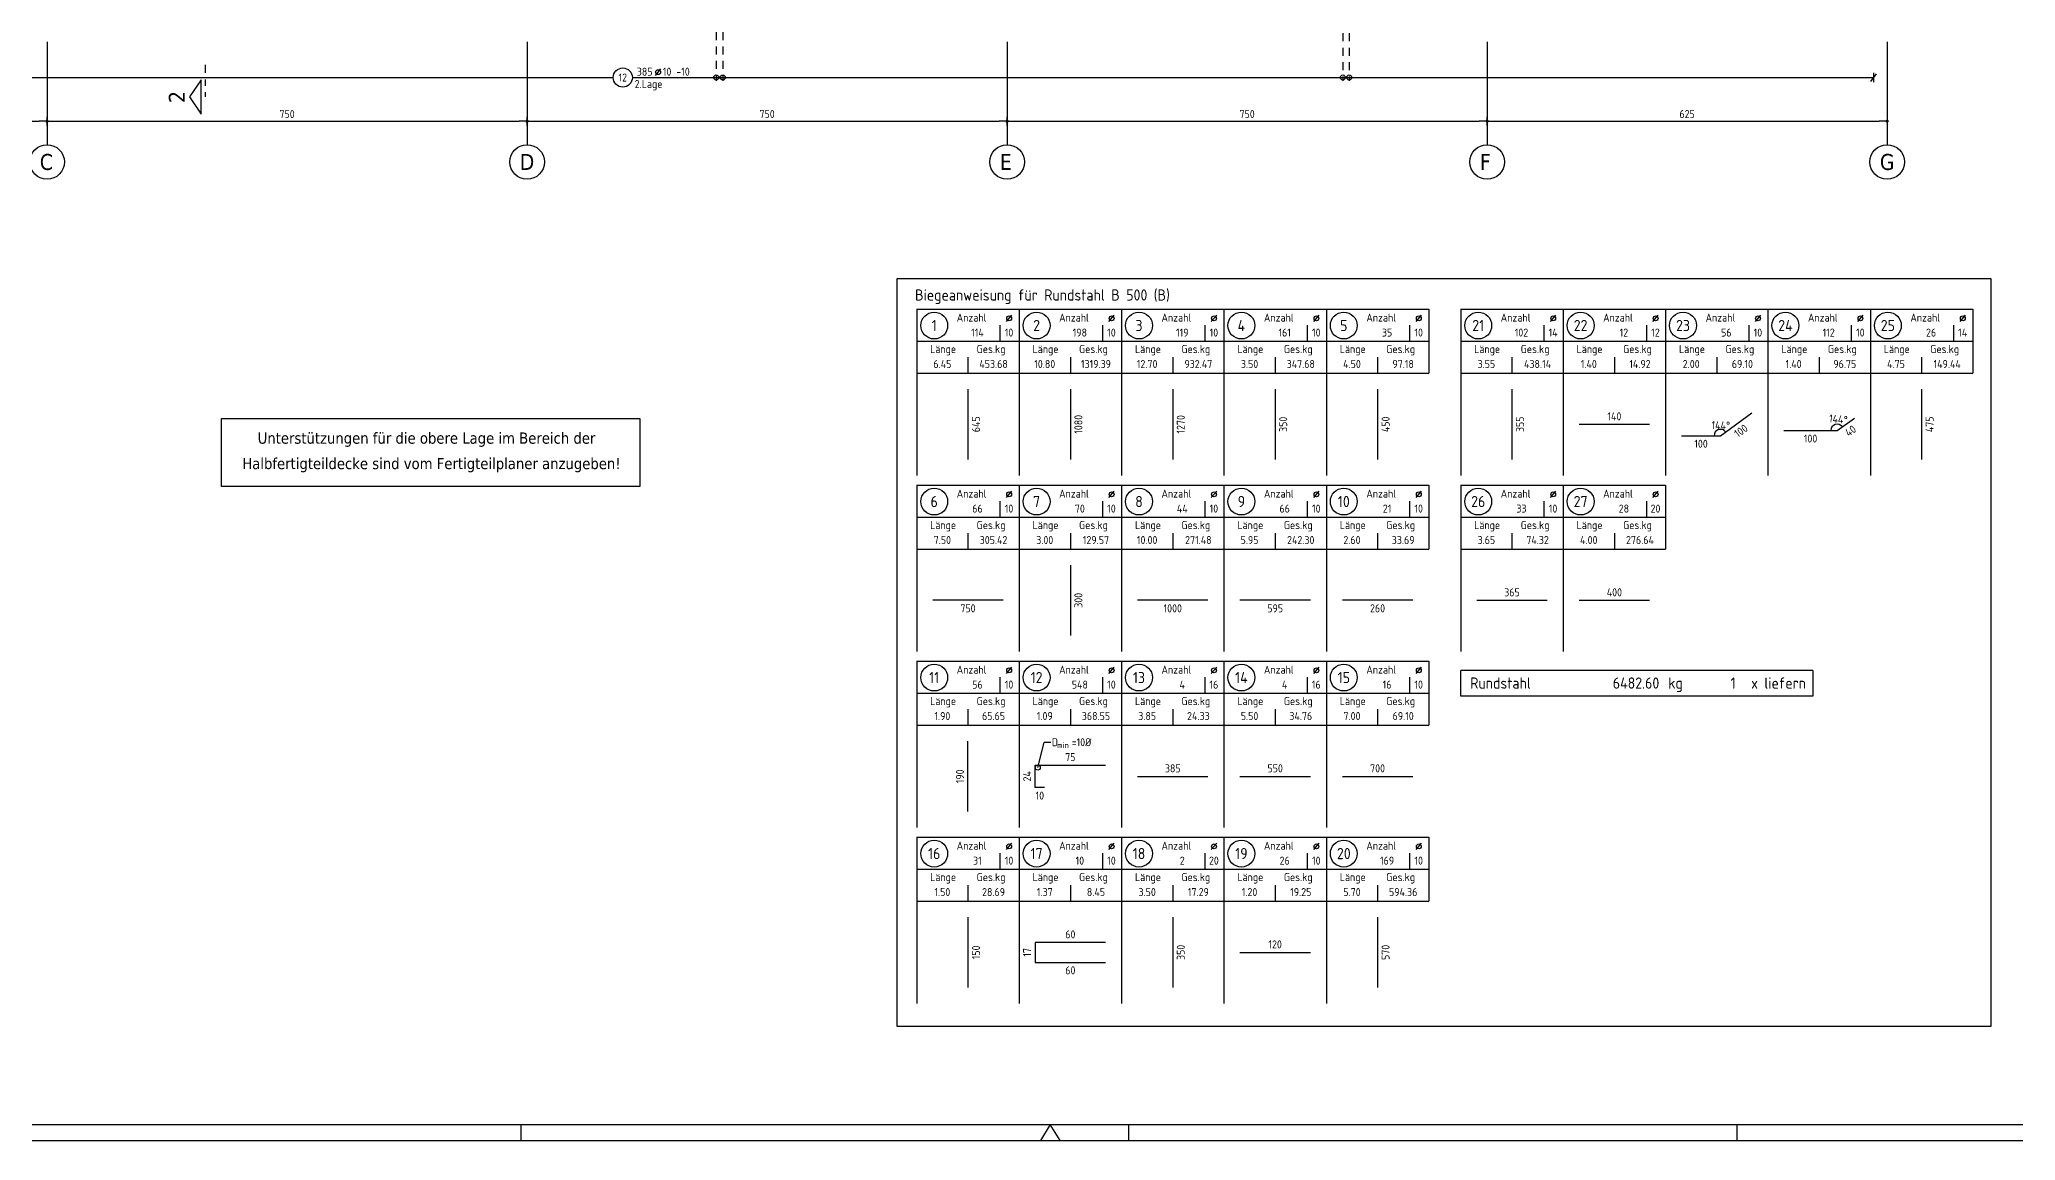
# Model space of a CAD drawing. Extents: x -4 to 87.4, y -7.1 to 49.1.
# Drawn here: x 19.92 to 50.79, y 0 to 17.2 of the extents above; entities that cross this region are included whole.
import ezdxf
from ezdxf.enums import TextEntityAlignment as Align

# ---------------------------------------------------------------- set-up
doc = ezdxf.new("R2010")
doc.units = 0
doc.header["$LTSCALE"] = 0.5
for name, pattern in [('AUSGEZOGEN', [1000.01, 1000, 0.01]), ('STRICHPUNKT2', [0.55, 0.25, -0.125, 0.05, -0.125]), ('VERDECKT', [0.375, 0.25, -0.125])]:
    doc.linetypes.add(name, pattern=pattern)
for name, color, linetype in [('ACHSEN', 7, 'Continuous'), ('BETON', 7, 'Continuous'), ('HILFE', 7, 'Continuous'), ('MASSE', 7, 'Continuous'), ('RAHMEN', 7, 'Continuous'), ('RND', 7, 'Continuous'), ('RND_BILD', 7, 'Continuous'), ('SCHNITTE', 7, 'Continuous'), ('SFP_Achsen', 7, 'Continuous'), ('TEXT', 7, 'Continuous')]:
    doc.layers.add(name, color=color, linetype=linetype)
doc.styles.add('helv', font='tahoma.ttf')
doc.styles.add('txt', font='isocp.shx')
doc.dimstyles.new('DOT_I', dxfattribs={"dimscale": 0.5, "dimtxt": 0.25, "dimasz": 0.25, "dimexe": 0.1, "dimexo": 0.3, "dimgap": 0.1, "dimtad": 1, "dimdec": 3, "dimzin": 3, "dimtxsty": 'txt', "dimblk": 'DOT', "dimblk1": 'DOT', "dimblk2": 'DOT', "dimsah": 1, "dimcen": 0.1, "dimse1": 1, "dimse2": 1, "dimazin": 0, "dimtfac": 1, "dimtdec": 4, "dimtix": 1, "dimtmove": 2, "dimatfit": 3, "dimfxl": 0, "dimtvp": 1, "dimtolj": 1, "dimtzin": 0, "dimarcsym": 0})

# ---------------------------------------------------------------- blocks, each defined once
blk = doc.blocks.new('lei_gre')
at = {"layer": 'RND', "color": 7, "linetype": 'Continuous'}
for p, q in [((-0.09, -0.12), (0.09, 0.12)), ((0, 0.15), (0, -0.15))]:
    blk.add_line(p, q, dxfattribs=at)
blk = doc.blocks.new('RND_LEI')
at = {"layer": 'RND', "color": 7, "linetype": 'Continuous'}
blk.add_line((1.022, 0.066), (1.19, 0.27), dxfattribs=at)
for centre, radius in [((0, 0), 0.3), ((1.106, 0.168), 0.075)]:
    blk.add_circle(centre, radius, dxfattribs=at)
at = {"layer": 'RND', "color": 7, "linetype": 'Continuous', "style": 'txt'}
blk.add_attdef('POSL', text='', height=0.25, dxfattribs=at).set_placement((0, 0), align=Align.MIDDLE)
blk.add_attdef('ANZ', text='', height=0.25, dxfattribs=at).set_placement((0.931, 0.057), align=Align.RIGHT)
for tag, p in [('DUM', (1.253, 0.057)), ('ABSTD', (1.674, 0.057)), ('POSTXT', (0.374, -0.327))]:
    blk.add_attdef(tag, p, '', height=0.25, dxfattribs=at)
blk = doc.blocks.new('DINA0')
at = {"color": 7, "linetype": 'Continuous'}
for p, q in [((59.45, 0.5), (59.14, 0)), ((59.76, 0), (59.45, 0.5))]:
    blk.add_line(p, q, dxfattribs=at)
at = {"layer": 'RAHMEN'}
blk.add_line((0, 0), (118.9, 0), dxfattribs=at)
at = {"layer": 'RAHMEN', "color": 5}
blk.add_line((2, 0.5), (118.4, 0.5), dxfattribs=at)
at = {"layer": 'RAHMEN', "color": 7}
for p, q in [((42.9, 0.5), (42.9, 0)), ((61.9, 0), (61.9, 0.5)), ((80.9, 0.5), (80.9, 0))]:
    blk.add_line(p, q, dxfattribs=at)
blk = doc.blocks.new('DOT')
at = {"layer": 'MASSE', "color": 7, "linetype": 'Continuous'}
for p, q in [((0, 0), (-1, 0)), ((0, 0.54), (0, -0.54))]:
    blk.add_line(p, q, dxfattribs=at)
at = {"layer": 'MASSE', "color": 7, "linetype": 'Continuous', "const_width": 0.2}
blk.add_lwpolyline([(-0.1, 0, 1), (0.1, 0, 1)], format="xyb", close=True, dxfattribs=at)
blk = doc.blocks.new('*D56')
at = {"layer": 'Defpoints', "color": 0, "linetype": 'AUSGEZOGEN', "transparency": 16777216}
for p in [(13.789, 15.924), (20.039, 15.924), (20.039, 15.924)]:
    blk.add_point(p, dxfattribs=at)
at = {"layer": 'MASSE', "color": 0, "linetype": 'AUSGEZOGEN', "lineweight": -2, "transparency": 16777216}
blk.add_line((13.914, 15.924), (19.914, 15.924), dxfattribs=at)
at = {"layer": 'MASSE', "color": 0, "linetype": 'AUSGEZOGEN', "lineweight": -2, "transparency": 16777216, "xscale": 0.125, "yscale": 0.125, "zscale": 0.125, "rotation": 180}
blk.add_blockref('DOT', (13.789, 15.924), dxfattribs=at)
at = {"layer": 'MASSE', "color": 0, "linetype": 'AUSGEZOGEN', "lineweight": -2, "transparency": 16777216, "xscale": 0.125, "yscale": 0.125, "zscale": 0.125}
blk.add_blockref('DOT', (20.039, 15.924), dxfattribs=at)
at = {"layer": 'MASSE', "color": 0, "linetype": 'AUSGEZOGEN', "transparency": 16777216, "insert": (16.914, 16.036), "char_height": 0.125, "attachment_point": 5, "style": 'txt'}
blk.add_mtext('\\A1;625', dxfattribs=at)
blk = doc.blocks.new('*D57')
at = {"layer": 'Defpoints', "color": 0, "linetype": 'AUSGEZOGEN', "transparency": 16777216}
for p in [(20.039, 15.924), (27.539, 15.924), (27.539, 15.924)]:
    blk.add_point(p, dxfattribs=at)
at = {"layer": 'MASSE', "color": 0, "linetype": 'AUSGEZOGEN', "lineweight": -2, "transparency": 16777216}
blk.add_line((20.164, 15.924), (27.414, 15.924), dxfattribs=at)
at = {"layer": 'MASSE', "color": 0, "linetype": 'AUSGEZOGEN', "lineweight": -2, "transparency": 16777216, "xscale": 0.125, "yscale": 0.125, "zscale": 0.125, "rotation": 180}
blk.add_blockref('DOT', (20.039, 15.924), dxfattribs=at)
at = {"layer": 'MASSE', "color": 0, "linetype": 'AUSGEZOGEN', "lineweight": -2, "transparency": 16777216, "xscale": 0.125, "yscale": 0.125, "zscale": 0.125}
blk.add_blockref('DOT', (27.539, 15.924), dxfattribs=at)
at = {"layer": 'MASSE', "color": 0, "linetype": 'AUSGEZOGEN', "transparency": 16777216, "insert": (23.789, 16.036), "char_height": 0.125, "attachment_point": 5, "style": 'txt'}
blk.add_mtext('\\A1;750', dxfattribs=at)
blk = doc.blocks.new('*D58')
at = {"layer": 'Defpoints', "color": 0, "linetype": 'AUSGEZOGEN', "transparency": 16777216}
for p in [(27.539, 15.924), (35.039, 15.924), (35.039, 15.924)]:
    blk.add_point(p, dxfattribs=at)
at = {"layer": 'MASSE', "color": 0, "linetype": 'AUSGEZOGEN', "lineweight": -2, "transparency": 16777216}
blk.add_line((27.664, 15.924), (34.914, 15.924), dxfattribs=at)
at = {"layer": 'MASSE', "color": 0, "linetype": 'AUSGEZOGEN', "lineweight": -2, "transparency": 16777216, "xscale": 0.125, "yscale": 0.125, "zscale": 0.125, "rotation": 180}
blk.add_blockref('DOT', (27.539, 15.924), dxfattribs=at)
at = {"layer": 'MASSE', "color": 0, "linetype": 'AUSGEZOGEN', "lineweight": -2, "transparency": 16777216, "xscale": 0.125, "yscale": 0.125, "zscale": 0.125}
blk.add_blockref('DOT', (35.039, 15.924), dxfattribs=at)
at = {"layer": 'MASSE', "color": 0, "linetype": 'AUSGEZOGEN', "transparency": 16777216, "insert": (31.289, 16.036), "char_height": 0.125, "attachment_point": 5, "style": 'txt'}
blk.add_mtext('\\A1;750', dxfattribs=at)
blk = doc.blocks.new('*D59')
at = {"layer": 'Defpoints', "color": 0, "linetype": 'AUSGEZOGEN', "transparency": 16777216}
for p in [(35.039, 15.924), (42.539, 15.924), (42.539, 15.924)]:
    blk.add_point(p, dxfattribs=at)
at = {"layer": 'MASSE', "color": 0, "linetype": 'AUSGEZOGEN', "lineweight": -2, "transparency": 16777216}
blk.add_line((35.164, 15.924), (42.414, 15.924), dxfattribs=at)
at = {"layer": 'MASSE', "color": 0, "linetype": 'AUSGEZOGEN', "lineweight": -2, "transparency": 16777216, "xscale": 0.125, "yscale": 0.125, "zscale": 0.125, "rotation": 180}
blk.add_blockref('DOT', (35.039, 15.924), dxfattribs=at)
at = {"layer": 'MASSE', "color": 0, "linetype": 'AUSGEZOGEN', "lineweight": -2, "transparency": 16777216, "xscale": 0.125, "yscale": 0.125, "zscale": 0.125}
blk.add_blockref('DOT', (42.539, 15.924), dxfattribs=at)
at = {"layer": 'MASSE', "color": 0, "linetype": 'AUSGEZOGEN', "transparency": 16777216, "insert": (38.789, 16.036), "char_height": 0.125, "attachment_point": 5, "style": 'txt'}
blk.add_mtext('\\A1;750', dxfattribs=at)
blk = doc.blocks.new('*D60')
at = {"layer": 'Defpoints', "color": 0, "linetype": 'AUSGEZOGEN', "transparency": 16777216}
for p in [(42.539, 15.924), (48.789, 15.924), (48.789, 15.924)]:
    blk.add_point(p, dxfattribs=at)
at = {"layer": 'MASSE', "color": 0, "linetype": 'AUSGEZOGEN', "lineweight": -2, "transparency": 16777216}
blk.add_line((42.664, 15.924), (48.664, 15.924), dxfattribs=at)
at = {"layer": 'MASSE', "color": 0, "linetype": 'AUSGEZOGEN', "lineweight": -2, "transparency": 16777216, "xscale": 0.125, "yscale": 0.125, "zscale": 0.125, "rotation": 180}
blk.add_blockref('DOT', (42.539, 15.924), dxfattribs=at)
at = {"layer": 'MASSE', "color": 0, "linetype": 'AUSGEZOGEN', "lineweight": -2, "transparency": 16777216, "xscale": 0.125, "yscale": 0.125, "zscale": 0.125}
blk.add_blockref('DOT', (48.789, 15.924), dxfattribs=at)
at = {"layer": 'MASSE', "color": 0, "linetype": 'AUSGEZOGEN', "transparency": 16777216, "insert": (45.664, 16.036), "char_height": 0.125, "attachment_point": 5, "style": 'txt'}
blk.add_mtext('\\A1;625', dxfattribs=at)
blk = doc.blocks.new('RND_LIS2')
at = {"layer": 'RND', "color": 3, "linetype": 'Continuous'}
for p, q in [((0, 0), (0, -5.2)), ((0, 0), (3.2, 0)), ((3.2, 0), (3.2, -2)), ((2.6, -0.503), (2.6, -1)), ((0, -1), (3.2, -1)), ((1.6, -1.503), (1.6, -2)), ((0, -2), (3.2, -2))]:
    blk.add_line(p, q, dxfattribs=at)
at = {"layer": 'RND', "color": 7, "linetype": 'Continuous'}
blk.add_line((2.805, -0.39), (2.973, -0.186), dxfattribs=at)
at = {"layer": 'RND', "color": 1, "linetype": 'Continuous'}
blk.add_circle((0.545, -0.513), 0.42, dxfattribs=at)
at = {"layer": 'RND', "color": 7, "linetype": 'Continuous'}
blk.add_circle((2.889, -0.288), 0.075, dxfattribs=at)
at = {"layer": 'RND', "color": 7, "linetype": 'Continuous', "style": 'txt'}
for s, p in [('Anzahl', (1.249, -0.391)), ('Länge', (0.42, -1.373)), ('Ges.kg', (1.872, -1.373))]:
    blk.add_text(s, height=0.25, dxfattribs=at).set_placement(p)
at = {"layer": 'RND', "color": 1, "linetype": 'Continuous', "style": 'txt'}
blk.add_attdef('POS1', text='', height=0.35, dxfattribs=at).set_placement((0.545, -0.513), align=Align.MIDDLE)
at = {"layer": 'RND', "color": 7, "linetype": 'Continuous', "style": 'txt'}
for tag, p in [('STK1', (1.897, -0.859)), ('DS1', (2.885, -0.859)), ('LANG1', (0.8, -1.841)), ('GEW', (2.4, -1.841))]:
    blk.add_attdef(tag, text='', height=0.25, dxfattribs=at).set_placement(p, align=Align.CENTER)
blk = doc.blocks.new('*D66')
at = {"layer": 'Defpoints', "color": 0, "linetype": 'AUSGEZOGEN', "transparency": 16777216}
for p in [(46.431, 11.189), (45.881, 11.01), (46.118, 11.084), (46.185, 11.01)]:
    blk.add_point(p, dxfattribs=at)
at = {"layer": 'RND_BILD', "color": 0, "linetype": 'AUSGEZOGEN', "lineweight": -2, "transparency": 16777216}
blk.add_arc((46.185, 11.01), 0.1, 36, 180, dxfattribs=at)
at = {"layer": 'RND_BILD', "color": 0, "linetype": 'AUSGEZOGEN', "transparency": 16777216, "insert": (46.19, 11.173), "char_height": 0.125, "attachment_point": 5, "rotation": 358.5346, "style": 'txt'}
blk.add_mtext('\\A1;144°', dxfattribs=at)
blk = doc.blocks.new('*D67')
at = {"layer": 'Defpoints', "color": 0, "linetype": 'AUSGEZOGEN', "transparency": 16777216}
for p in [(47.941, 11.165), (48.143, 11.189), (47.593, 11.091), (48.008, 11.091)]:
    blk.add_point(p, dxfattribs=at)
at = {"layer": 'RND_BILD', "color": 0, "linetype": 'AUSGEZOGEN', "lineweight": -2, "transparency": 16777216}
blk.add_arc((48.008, 11.091), 0.1, 36, 180, dxfattribs=at)
at = {"layer": 'RND_BILD', "color": 0, "linetype": 'AUSGEZOGEN', "transparency": 16777216, "insert": (48.026, 11.269), "char_height": 0.125, "attachment_point": 5, "rotation": 354.2055, "style": 'txt'}
blk.add_mtext('\\A1;144°', dxfattribs=at)
blk = doc.blocks.new('SCHN-1')
at = {"layer": 'SCHNITTE', "color": 5, "linetype": 'Continuous'}
blk.add_lwpolyline([(0.54, 0.125), (0, 0.485), (-0.54, 0.125)], close=True, dxfattribs=at)
at = {"layer": 'SCHNITTE', "color": 6, "linetype": 'Continuous', "style": 'helv'}
blk.add_attdef('SCHN-1', text='', height=0.5, dxfattribs=at).set_placement((0, 0.635), align=Align.CENTER)
blk = doc.blocks.new('RND_SUM')
at = {"layer": 'RND', "color": 5, "linetype": 'Continuous'}
for p, q in [((0, 0), (0, 0.8)), ((11, 0.8), (0, 0.8)), ((11, 0.8), (11, 0)), ((11, 0), (0, 0))]:
    blk.add_line(p, q, dxfattribs=at)
at = {"layer": 'RND', "color": 1, "linetype": 'Continuous', "style": 'txt'}
for s, p in [('Rundstahl', (0.292, 0.235)), ('kg', (6.483, 0.235))]:
    blk.add_text(s, height=0.35, dxfattribs=at).set_placement(p)
blk.add_text('x liefern', height=0.35, dxfattribs=at).set_placement((10.784, 0.235), align=Align.RIGHT)
for tag, p in [('RND-S', (6.203, 0.235)), ('RND-Z', (8.59, 0.235))]:
    blk.add_attdef(tag, text='', height=0.35, dxfattribs=at).set_placement(p, align=Align.RIGHT)

msp = doc.modelspace()

# ---------------------------------------------------------------- linework, layer by layer
at = {"layer": 'ACHSEN', "color": 140, "linetype": 'AUSGEZOGEN'}
for p, q in [((20.0389, 17.1656), (20.0389, 15.5575)), ((27.5389, 17.1656), (27.5389, 15.5575)), ((35.0389, 17.1656), (35.0389, 15.5575)), ((42.5389, 17.1656), (42.5389, 15.5575)), ((48.7889, 17.1656), (48.7889, 15.5575))]:
    msp.add_line(p, q, dxfattribs=at)
at = {"layer": 'BETON', "color": 6, "linetype": 'AUSGEZOGEN'}
msp.add_lwpolyline([(22.7656, 11.282), (29.3013, 11.282), (29.3013, 10.2153), (22.7656, 10.2153)], close=True, dxfattribs=at)
at = {"layer": 'HILFE', "color": 102, "linetype": 'AUSGEZOGEN'}
for p in [(35.5173, 5.8249), (35.7243, 6.2196)]:
    msp.add_line(p, (35.6169, 6.2196), dxfattribs=at)
msp.add_circle((35.5173, 5.8249), 0.04, dxfattribs=at)
at = {"layer": 'RND', "color": 102, "linetype": 'VERDECKT'}
for p, q in [((30.495, 17.3151), (30.495, 16.5568)), ((30.595, 17.3151), (30.595, 16.5568)), ((40.2847, 17.2975), (40.2847, 16.5568)), ((40.3847, 17.2975), (40.3847, 16.5568))]:
    msp.add_line(p, q, dxfattribs=at)
at = {"layer": 'RND', "color": 7, "linetype": 'AUSGEZOGEN'}
for p, q in [((10.2106, 16.6068), (28.8839, 16.6068)), ((29.1839, 16.6068), (48.5769, 16.6068))]:
    msp.add_line(p, q, dxfattribs=at)
at = {"layer": 'RND', "color": 1, "linetype": 'AUSGEZOGEN'}
msp.add_lwpolyline([(33.3187, 1.7874), (50.416, 1.7874), (50.416, 13.4597), (33.3187, 13.4597)], close=True, dxfattribs=at)
at = {"layer": 'RND', "color": 7, "linetype": 'AUSGEZOGEN'}
for centre in [(30.495, 16.6068), (30.595, 16.6068), (40.2847, 16.6068), (40.3847, 16.6068)]:
    msp.add_circle(centre, 0.04, dxfattribs=at)
at = {"layer": 'RND_BILD', "color": 1, "linetype": 'AUSGEZOGEN'}
for points in [[(34.4273, 11.7389), (34.4273, 10.6389)], [(36.0273, 11.7389), (36.0273, 10.6389)], [(37.6273, 11.7389), (37.6273, 10.6389)], [(39.2273, 11.7389), (39.2273, 10.6389)], [(40.8273, 11.7389), (40.8273, 10.6389)], [(42.9273, 11.7389), (42.9273, 10.6389)], [(49.3273, 11.7389), (49.3273, 10.6389)], [(43.9773, 11.1889), (45.0773, 11.1889)], [(45.5773, 11.0102), (46.1854, 11.0102), (46.6773, 11.3676)], [(47.1773, 11.0912), (48.0084, 11.0912), (48.2773, 11.2866)], [(36.0273, 8.9889), (36.0273, 7.8889)], [(34.9773, 8.4389), (33.8773, 8.4389)], [(38.1773, 8.4389), (37.0773, 8.4389)], [(39.7773, 8.4389), (38.6773, 8.4389)], [(41.3773, 8.4389), (40.2773, 8.4388)], [(42.3773, 8.4389), (43.4773, 8.4389)], [(43.9773, 8.4389), (45.0773, 8.4389)], [(34.4273, 5.1389), (34.4273, 6.2389)], [(35.624, 5.5129), (35.4773, 5.5129), (35.4773, 5.8649), (36.5773, 5.8649)], [(37.0773, 5.6889), (38.1773, 5.6889)], [(38.6773, 5.6889), (39.7773, 5.6889)], [(40.2773, 5.6889), (41.3773, 5.6889)], [(34.4273, 3.4889), (34.4273, 2.3889)], [(37.6273, 3.4889), (37.6273, 2.3889)], [(40.8273, 3.4889), (40.8273, 2.3889)], [(36.5773, 3.0947), (35.4773, 3.0947), (35.4773, 2.783), (36.5773, 2.783)], [(38.6773, 2.9389), (39.7773, 2.9389)]]:
    msp.add_lwpolyline(points, dxfattribs=at)
at = {"layer": 'SCHNITTE', "color": 5, "linetype": 'STRICHPUNKT2'}
msp.add_line((22.5092, 16.8026), (22.5092, 16.3026), dxfattribs=at)
at = {"layer": 'SFP_Achsen', "color": 7, "linetype": 'AUSGEZOGEN'}
for centre in [(20.0389, 15.2871), (27.5389, 15.2871), (35.0389, 15.2871), (42.5389, 15.2871), (48.7889, 15.2871)]:
    msp.add_circle(centre, 0.2705, dxfattribs=at)

# ---------------------------------------------------------------- block references
at = {"layer": 'RAHMEN', "color": 7, "xscale": 0.5, "yscale": 0.5, "zscale": 0.5}
msp.add_blockref('DINA0', (5.9889, 0), dxfattribs=at)
at = {"layer": 'RND', "color": 7, "linetype": 'AUSGEZOGEN', "xscale": 0.5, "yscale": 0.5, "zscale": 0.5}
msp.add_blockref('RND_LEI', (29.0339, 16.6068), dxfattribs=at).add_auto_attribs({'POSL': '12', 'DUM': '10', 'ANZ': '385', 'ABSTD': '-10', 'POSTXT': '2.Lage'})
msp.add_blockref('lei_gre', (48.5769, 16.6068), dxfattribs=at)
at = {"layer": 'RND_BILD', "color": 6, "linetype": 'AUSGEZOGEN', "xscale": 0.5, "yscale": 0.5, "zscale": 0.5}
for p, values in [((33.6273, 12.9889), {'POS1': '1', 'STK1': '114', 'DS1': '10', 'LANG1': '6.45', 'GEW': '453.68'}), ((42.1273, 12.9889), {'POS1': '21', 'STK1': '102', 'DS1': '14', 'LANG1': '3.55', 'GEW': '438.14'})]:
    msp.add_blockref('RND_LIS2', p, dxfattribs=at).add_auto_attribs(values)
at = {"layer": 'RND_BILD', "color": 7, "linetype": 'AUSGEZOGEN', "xscale": 0.5, "yscale": 0.5, "zscale": 0.5}
for name, p, values in [('RND_LIS2', (35.2273, 12.9889), {'POS1': '2', 'STK1': '198', 'DS1': '10', 'LANG1': '10.80', 'GEW': '1319.39'}), ('RND_LIS2', (36.8273, 12.9889), {'POS1': '3', 'STK1': '119', 'DS1': '10', 'LANG1': '12.70', 'GEW': '932.47'}), ('RND_LIS2', (38.4273, 12.9889), {'POS1': '4', 'STK1': '161', 'DS1': '10', 'LANG1': '3.50', 'GEW': '347.68'}), ('RND_LIS2', (40.0273, 12.9889), {'POS1': '5', 'STK1': '35', 'DS1': '10', 'LANG1': '4.50', 'GEW': '97.18'}), ('RND_LIS2', (43.7273, 12.9889), {'POS1': '22', 'STK1': '12', 'DS1': '12', 'LANG1': '1.40', 'GEW': '14.92'}), ('RND_LIS2', (45.3273, 12.9889), {'POS1': '23', 'STK1': '56', 'DS1': '10', 'LANG1': '2.00', 'GEW': '69.10'}), ('RND_LIS2', (46.9273, 12.9889), {'POS1': '24', 'STK1': '112', 'DS1': '10', 'LANG1': '1.40', 'GEW': '96.75'}), ('RND_LIS2', (48.5273, 12.9889), {'POS1': '25', 'STK1': '26', 'DS1': '14', 'LANG1': '4.75', 'GEW': '149.44'}), ('RND_LIS2', (33.6273, 10.2389), {'POS1': '6', 'STK1': '66', 'DS1': '10', 'LANG1': '7.50', 'GEW': '305.42'}), ('RND_LIS2', (35.2273, 10.2389), {'POS1': '7', 'STK1': '70', 'DS1': '10', 'LANG1': '3.00', 'GEW': '129.57'}), ('RND_LIS2', (36.8273, 10.2389), {'POS1': '8', 'STK1': '44', 'DS1': '10', 'LANG1': '10.00', 'GEW': '271.48'}), ('RND_LIS2', (38.4273, 10.2389), {'POS1': '9', 'STK1': '66', 'DS1': '10', 'LANG1': '5.95', 'GEW': '242.30'}), ('RND_LIS2', (40.0273, 10.2389), {'POS1': '10', 'STK1': '21', 'DS1': '10', 'LANG1': '2.60', 'GEW': '33.69'}), ('RND_LIS2', (42.1273, 10.2389), {'POS1': '26', 'STK1': '33', 'DS1': '10', 'LANG1': '3.65', 'GEW': '74.32'}), ('RND_LIS2', (43.7273, 10.2389), {'POS1': '27', 'STK1': '28', 'DS1': '20', 'LANG1': '4.00', 'GEW': '276.64'}), ('RND_LIS2', (33.6273, 7.4889), {'POS1': '11', 'STK1': '56', 'DS1': '10', 'LANG1': '1.90', 'GEW': '65.65'}), ('RND_LIS2', (35.2273, 7.4889), {'POS1': '12', 'STK1': '548', 'DS1': '10', 'LANG1': '1.09', 'GEW': '368.55'}), ('RND_LIS2', (36.8273, 7.4889), {'POS1': '13', 'STK1': '4', 'DS1': '16', 'LANG1': '3.85', 'GEW': '24.33'}), ('RND_LIS2', (38.4273, 7.4889), {'POS1': '14', 'STK1': '4', 'DS1': '16', 'LANG1': '5.50', 'GEW': '34.76'}), ('RND_LIS2', (40.0273, 7.4889), {'POS1': '15', 'STK1': '16', 'DS1': '10', 'LANG1': '7.00', 'GEW': '69.10'}), ('RND_SUM', (42.1273, 6.9415), {'RND-S': '6482.60', 'RND-Z': '1'}), ('RND_LIS2', (33.6273, 4.7389), {'POS1': '16', 'STK1': '31', 'DS1': '10', 'LANG1': '1.50', 'GEW': '28.69'}), ('RND_LIS2', (35.2273, 4.7389), {'POS1': '17', 'STK1': '10', 'DS1': '10', 'LANG1': '1.37', 'GEW': '8.45'}), ('RND_LIS2', (36.8273, 4.7389), {'POS1': '18', 'STK1': '2', 'DS1': '20', 'LANG1': '3.50', 'GEW': '17.29'}), ('RND_LIS2', (38.4273, 4.7389), {'POS1': '19', 'STK1': '26', 'DS1': '10', 'LANG1': '1.20', 'GEW': '19.25'}), ('RND_LIS2', (40.0273, 4.7389), {'POS1': '20', 'STK1': '169', 'DS1': '10', 'LANG1': '5.70', 'GEW': '594.36'})]:
    msp.add_blockref(name, p, dxfattribs=at).add_auto_attribs(values)
at = {"layer": 'SCHNITTE', "color": 5, "linetype": 'STRICHPUNKT2', "xscale": 0.5, "yscale": 0.5, "zscale": 0.5, "rotation": 90}
msp.add_blockref('SCHN-1', (22.5092, 16.3026), dxfattribs=at).add_auto_attribs({'SCHN-1': '2'})

# ---------------------------------------------------------------- texts
at = {"layer": 'RND_BILD', "color": 7, "linetype": 'AUSGEZOGEN', "style": 'txt'}
for s, rotation, p in [('645', 90, (34.5523, 11.1889)), ('1080', 90, (36.1523, 11.1889)), ('1270', 90, (37.7523, 11.1889)), ('350', 90, (39.3523, 11.1889)), ('450', 90, (40.9523, 11.1889)), ('355', 90, (43.0523, 11.1889)), ('100', 36, (46.5048, 11.0877)), ('40', 36, (48.2163, 11.0877)), ('475', 90, (49.4523, 11.1889)), ('300', 90, (36.1523, 8.4389)), ('260', 0.00145, (40.8273, 8.3139)), ('190', 90, (34.3023, 5.6889)), ('24', 90, (35.3523, 5.6889)), ('150', 90, (34.5523, 2.9389)), ('17', 90, (35.3523, 2.9389)), ('350', 90, (37.7523, 2.9389)), ('570', 90, (40.9523, 2.9389))]:
    msp.add_text(s, height=0.125, rotation=rotation, dxfattribs=at).set_placement(p, align=Align.MIDDLE)
for s, p in [('140', (44.5273, 11.3139)), ('100', (45.8813, 10.8852)), ('100', (47.5928, 10.9662)), ('750', (34.4273, 8.3139)), ('1000', (37.6273, 8.3139)), ('595', (39.2273, 8.3139)), ('365', (42.9273, 8.5639)), ('400', (44.5273, 8.5639)), ('75', (36.0273, 5.9899)), ('385', (37.6273, 5.8139)), ('550', (39.2273, 5.8139)), ('700', (40.8273, 5.8139)), ('10', (35.5506, 5.3879)), ('60', (36.0273, 3.2197)), ('120', (39.2273, 3.0639)), ('60', (36.0273, 2.658))]:
    msp.add_text(s, height=0.125, dxfattribs=at).set_placement(p, align=Align.MIDDLE)
at = {"layer": 'SFP_Achsen', "color": 6, "linetype": 'AUSGEZOGEN', "style": 'helv'}
for s, p in [('C', (19.9249, 15.1627)), ('D', (27.4249, 15.1627)), ('E', (34.9249, 15.1627)), ('F', (42.4249, 15.1627)), ('G', (48.6749, 15.1627))]:
    msp.add_text(s, height=0.25, dxfattribs=at).set_placement(p)
at = {"layer": 'TEXT', "color": 1, "linetype": 'AUSGEZOGEN'}
for s, style, p in [('Biegeanweisung für Rundstahl B 500 (B)', 'txt', (33.6007, 13.1217)), ('Unterstützungen für die obere Lage im Bereich der', 'helv', (23.3294, 10.8859)), ('Halbfertigteildecke sind vom Fertigteilplaner anzugeben!', 'helv', (23.0893, 10.4882))]:
    msp.add_text(s, height=0.175, dxfattribs=dict(at, style=style)).set_placement(p)
at = {"layer": 'TEXT', "color": 7, "linetype": 'AUSGEZOGEN', "style": 'txt'}
msp.add_text('D   =10%%C', height=0.125, dxfattribs=at).set_placement((35.7374, 6.1598))
at = {"layer": 'TEXT', "color": 102, "linetype": 'AUSGEZOGEN', "style": 'txt'}
msp.add_text('min', height=0.09, dxfattribs=at).set_placement((35.8208, 6.1301))

# ---------------------------------------------------------------- dimensions: what is measured, and where the dimension line sits
at = {"layer": 'MASSE', "color": 7, "linetype": 'AUSGEZOGEN'}
for base, p1, p2, picture, middle in [((20.0389, 15.9238), (13.7889, 15.9238), (20.0389, 15.9238), '*D56', (16.9139, 16.0363)), ((27.5389, 15.9238), (20.0389, 15.9238), (27.5389, 15.9238), '*D57', (23.7889, 16.0363)), ((35.0389, 15.9238), (27.5389, 15.9238), (35.0389, 15.9238), '*D58', (31.2889, 16.0363)), ((42.5389, 15.9238), (35.0389, 15.9238), (42.5389, 15.9238), '*D59', (38.7889, 16.0363)), ((48.7889, 15.9238), (42.5389, 15.9238), (48.7889, 15.9238), '*D60', (45.6639, 16.0363))]:
    dim = msp.add_linear_dim(base=base, p1=p1, p2=p2, dimstyle='DOT_I', override={"dimdec": 0, "dimlfac": 100}, dxfattribs=at)
    dim.commit()
    dim.dimension.update_dxf_attribs({"geometry": picture, "text_midpoint": middle})
at = {"layer": 'RND_BILD', "color": 7, "linetype": 'AUSGEZOGEN'}
for base, center, p1, p2, picture, middle in [((46.1185, 11.0845), (46.1854, 11.0102), (46.4313, 11.1889), (45.8813, 11.0102), '*D66', (46.1895, 11.1728)), ((47.9415, 11.1655), (48.0084, 11.0912), (48.1428, 11.1889), (47.5928, 11.0912), '*D67', (48.0264, 11.2688))]:
    dim = msp.add_angular_dim_3p(base=base, center=center, p1=p1, p2=p2, dimstyle='DOT_I', override={"dimadec": 0}, dxfattribs=at)
    dim.commit()
    dim.dimension.update_dxf_attribs({"geometry": picture, "text_midpoint": middle, "dimtype": 165})

doc.saveas('drawing.dxf')
